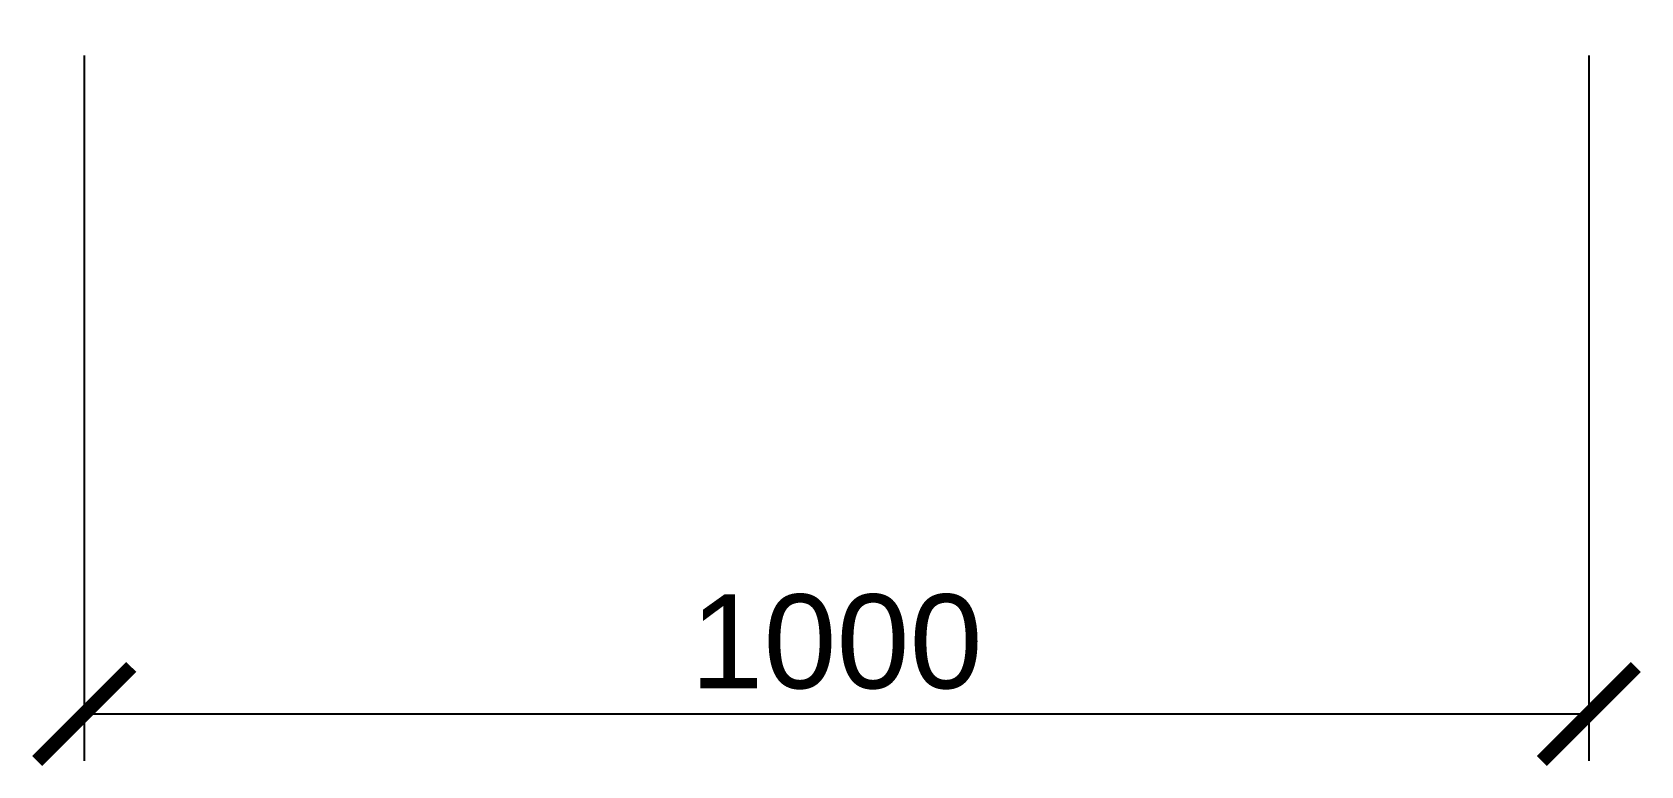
# Model space of a CAD drawing. Header units: millimetres. Extents: x -18806 to 201070, y -25046 to 92854.
# Drawn here: x -534 to 535, y -588 to -100 of the extents above; entities that cross this region are included whole.
import ezdxf

# ---------------------------------------------------------------- set-up
doc = ezdxf.new("R2010")
doc.units = ezdxf.units.MM
doc.header["$LTSCALE"] = 50
doc.layers.add('9-LAYOUT', color=8, linetype='Continuous')
doc.styles.get("Standard").update_dxf_attribs({"font": 'sanss___.ttf'})
doc.dimstyles.new('ISO-25', dxfattribs={"dimscale": 25, "dimtxt": 2.5, "dimasz": 2.5, "dimexe": 1.25, "dimexo": 0.625, "dimtad": 1, "dimtxsty": 'Standard', "dimblk": 'ARCHTICK', "dimcen": 2.5, "dimclrt": 2, "dimadec": 0, "dimazin": 0, "dimtfac": 1, "dimtmove": 0, "dimatfit": 3, "dimfxl": 0, "dimarcsym": 0})

# ---------------------------------------------------------------- blocks, each defined once
blk = doc.blocks.new('_ArchTick')
at = {"color": 0, "linetype": 'ByBlock', "const_width": 0.15}
blk.add_lwpolyline([(-0.5, -0.5), (0.5, 0.5)], dxfattribs=at)
blk = doc.blocks.new('*D300')
at = {"layer": '9-LAYOUT', "color": 0, "lineweight": -2}
for p, q in [((-499.5, -115.6), (-499.5, -584.6)), ((500.5, -115.6), (500.5, -584.6)), ((-499.5, -553.4), (500.5, -553.4))]:
    blk.add_line(p, q, dxfattribs=at)
at = {"layer": 'Defpoints', "color": 0}
for p in [(-499.5, -100), (500.5, -100), (500.5, -553.4)]:
    blk.add_point(p, dxfattribs=at)
at = {"layer": '9-LAYOUT', "color": 0, "lineweight": -2, "xscale": 62.5, "yscale": 62.5, "zscale": 62.5, "rotation": 180}
blk.add_blockref('_ArchTick', (-499.5, -553.4), dxfattribs=at)
at = {"layer": '9-LAYOUT', "color": 0, "lineweight": -2, "xscale": 62.5, "yscale": 62.5, "zscale": 62.5}
blk.add_blockref('_ArchTick', (500.5, -553.4), dxfattribs=at)
at = {"layer": '9-LAYOUT', "color": 2, "insert": (0.5, -505.6), "char_height": 62.5, "attachment_point": 5}
blk.add_mtext('1000', dxfattribs=at)

msp = doc.modelspace()

# ---------------------------------------------------------------- dimensions: what is measured, and where the dimension line sits
at = {"layer": '9-LAYOUT'}
dim = msp.add_linear_dim(base=(500.475, -553.388), p1=(-499.525, -100), p2=(500.475, -100), dimstyle='ISO-25', dxfattribs=at)
dim.commit()
dim.dimension.update_dxf_attribs({"geometry": '*D300', "text_midpoint": (0.475, -505.57)})

doc.saveas('drawing.dxf')
